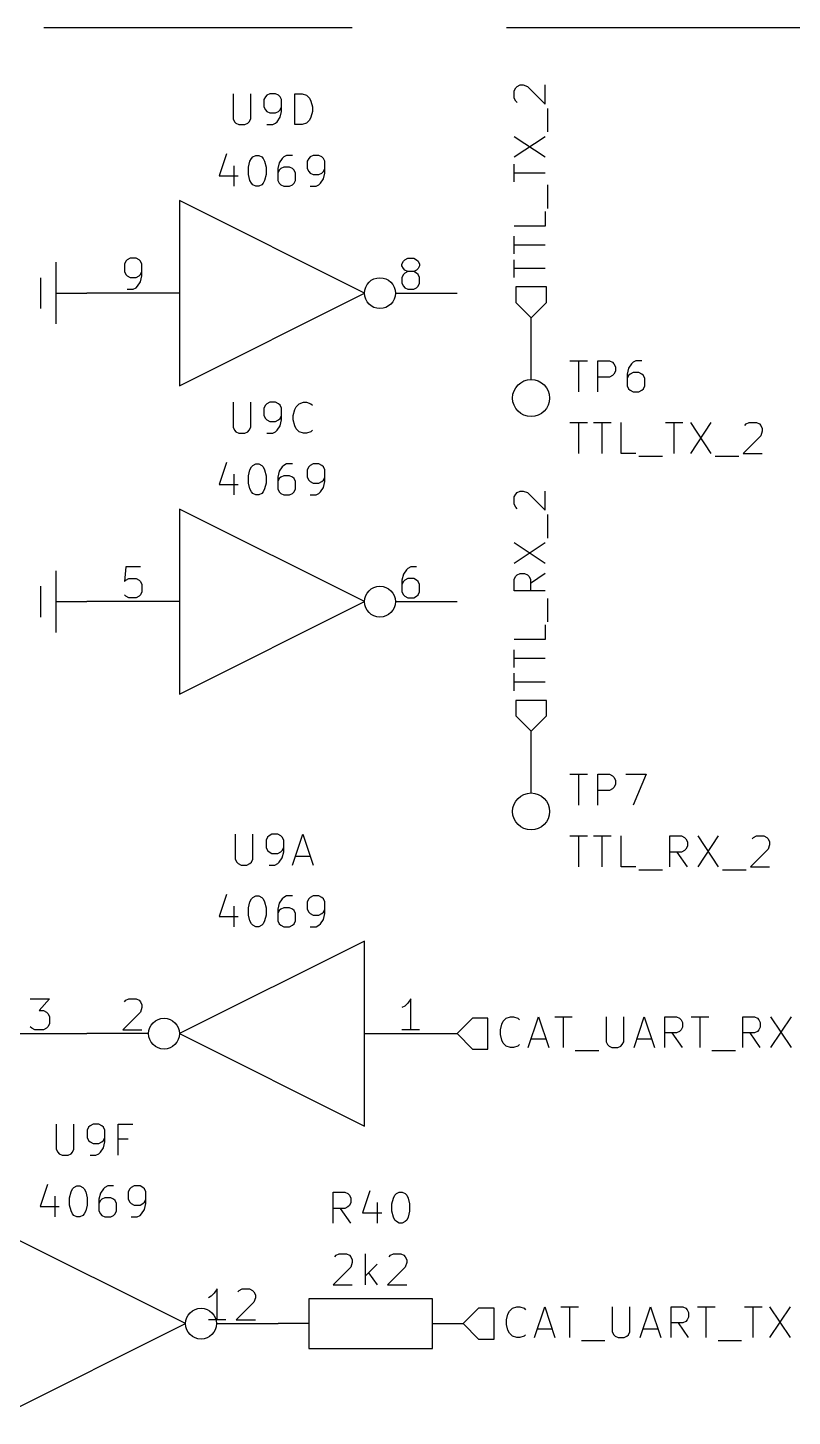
# Model space of a CAD drawing. Extents: x 0.4 to 16.1, y -11.3 to -0.4.
# Drawn here: x 7.094 to 8.333, y -8.16 to -5.91 of the extents above; entities that cross this region are included whole.
import ezdxf

# ---------------------------------------------------------------- set-up
doc = ezdxf.new("R2010")
doc.units = 0
doc.header["$MEASUREMENT"] = 0
doc.linetypes.add('DASHED', pattern=[0.75, 0.5, -0.25])
for name, color, linetype in [('BLUE3', 171, 'CONTINUOUS'), ('BROWN2', 54, 'CONTINUOUS'), ('CYAN2', 4, 'CONTINUOUS'), ('LYELLOW', 51, 'CONTINUOUS'), ('RED2', 1, 'CONTINUOUS')]:
    doc.layers.add(name, color=color, linetype=linetype)

msp = doc.modelspace()

# ---------------------------------------------------------------- linework, layer by layer
at = {"layer": 'BLUE3', "linetype": 'DASHED'}
msp.add_line((8.37, -5.91), (5.87, -5.91), dxfattribs=at)
at = {"layer": 'BROWN2', "linetype": 'CONTINUOUS'}
for p, q in [((7.88262, -6.01223), (7.885, -6.00747)), ((7.885, -6.00747), (7.88738, -6.00509)), ((7.88738, -6.00509), (7.89214, -6.0027)), ((7.89214, -6.0027), (7.8969, -6.0027)), ((7.8969, -6.0027), (7.90405, -6.00509)), ((7.90405, -6.00509), (7.93262, -6.03366)), ((7.93262, -6.03366), (7.93262, -6.0027)), ((7.88262, -6.02413), (7.88262, -6.01223)), ((7.885, -6.0289), (7.88262, -6.02413)), ((7.88738, -6.03128), (7.885, -6.0289)), ((7.93738, -6.0789), (7.93738, -6.0408)), ((7.88262, -6.11937), (7.93262, -6.08604)), ((7.88262, -6.08604), (7.93262, -6.11937)), ((7.88262, -6.15985), (7.88262, -6.13128)), ((7.93262, -6.14556), (7.88262, -6.14556)), ((7.93738, -6.2027), (7.93738, -6.16461)), ((7.93262, -6.20747), (7.93262, -6.23128)), ((7.93262, -6.23128), (7.88262, -6.23128)), ((7.88262, -6.27652), (7.88262, -6.24794)), ((7.93262, -6.26223), (7.88262, -6.26223)), ((7.88262, -6.31461), (7.88262, -6.28604)), ((7.93262, -6.30032), (7.88262, -6.30032)), ((7.935, -6.33), (7.885, -6.33)), ((7.885, -6.33), (7.885, -6.355)), ((7.935, -6.355), (7.935, -6.33)), ((7.885, -6.355), (7.91, -6.38)), ((7.91, -6.38), (7.935, -6.355)), ((7.88262, -6.67032), (7.885, -6.66556)), ((7.88262, -6.68223), (7.88262, -6.67032)), ((7.885, -6.68699), (7.88262, -6.68223)), ((7.885, -6.66556), (7.88738, -6.66318)), ((7.88738, -6.66318), (7.89214, -6.6608)), ((7.89214, -6.6608), (7.8969, -6.6608)), ((7.8969, -6.6608), (7.90405, -6.66318)), ((7.90405, -6.66318), (7.93262, -6.69175)), ((7.93262, -6.69175), (7.93262, -6.6608)), ((7.88738, -6.68937), (7.885, -6.68699)), ((7.93738, -6.73699), (7.93738, -6.6989)), ((7.88262, -6.77747), (7.93262, -6.74413)), ((7.88262, -6.74413), (7.93262, -6.77747)), ((7.88738, -6.79652), (7.89214, -6.79413)), ((7.89214, -6.79413), (7.89928, -6.79413)), ((7.89928, -6.79413), (7.90405, -6.79652)), ((7.93262, -6.79413), (7.90881, -6.8108)), ((7.88262, -6.80366), (7.885, -6.7989)), ((7.88262, -6.8227), (7.88262, -6.80366)), ((7.885, -6.7989), (7.88738, -6.79652)), ((7.90405, -6.79652), (7.90643, -6.7989)), ((7.90643, -6.7989), (7.90881, -6.80366)), ((7.90881, -6.80366), (7.90881, -6.8227)), ((7.93262, -6.8227), (7.88262, -6.8227)), ((7.93738, -6.8727), (7.93738, -6.83461)), ((7.93262, -6.87747), (7.93262, -6.90128)), ((7.93262, -6.90128), (7.88262, -6.90128)), ((7.88262, -6.94652), (7.88262, -6.91794)), ((7.93262, -6.93223), (7.88262, -6.93223)), ((7.88262, -6.98461), (7.88262, -6.95604)), ((7.93262, -6.97032), (7.88262, -6.97032)), ((7.935, -7), (7.885, -7)), ((7.885, -7), (7.885, -7.025)), ((7.935, -7.025), (7.935, -7)), ((7.885, -7.025), (7.91, -7.05)), ((7.91, -7.05), (7.935, -7.025)), ((7.815, -7.515), (7.79, -7.54)), ((7.84, -7.515), (7.815, -7.515)), ((7.84, -7.565), (7.84, -7.515)), ((7.86491, -7.51976), (7.86967, -7.515)), ((7.86967, -7.515), (7.87681, -7.51262)), ((7.87681, -7.51262), (7.88157, -7.51262)), ((7.88157, -7.51262), (7.88872, -7.515)), ((7.88872, -7.515), (7.8911, -7.51738)), ((7.90539, -7.56262), (7.92205, -7.51262)), ((7.92205, -7.51262), (7.93872, -7.56262)), ((7.94824, -7.51262), (7.97681, -7.51262)), ((7.96253, -7.56262), (7.96253, -7.51262)), ((8.03157, -7.51262), (8.03157, -7.55309)), ((8.06015, -7.55309), (8.06015, -7.51262)), ((8.07681, -7.56262), (8.09348, -7.51262)), ((8.09348, -7.51262), (8.11015, -7.56262)), ((8.12681, -7.56262), (8.12681, -7.51262)), ((8.12681, -7.51262), (8.14586, -7.51262)), ((8.14586, -7.51262), (8.15063, -7.515)), ((8.15063, -7.515), (8.153, -7.51738)), ((8.16967, -7.51262), (8.19824, -7.51262)), ((8.18396, -7.56262), (8.18396, -7.51262)), ((8.253, -7.56262), (8.253, -7.51262)), ((8.253, -7.51262), (8.27205, -7.51262)), ((8.27205, -7.51262), (8.27681, -7.515)), ((8.27681, -7.515), (8.2792, -7.51738)), ((8.29824, -7.51262), (8.33157, -7.56262)), ((8.33157, -7.51262), (8.29824, -7.56262)), ((7.86015, -7.53405), (7.86253, -7.52452)), ((7.86015, -7.54119), (7.86015, -7.53405)), ((7.86253, -7.52452), (7.86491, -7.51976)), ((8.15063, -7.53643), (8.14586, -7.53881)), ((8.153, -7.53405), (8.15063, -7.53643)), ((8.153, -7.51738), (8.15539, -7.52214)), ((8.15539, -7.52928), (8.153, -7.53405)), ((8.15539, -7.52214), (8.15539, -7.52928)), ((8.27681, -7.53643), (8.27205, -7.53881)), ((8.2792, -7.53405), (8.27681, -7.53643)), ((8.2792, -7.51738), (8.28157, -7.52214)), ((8.28157, -7.52928), (8.2792, -7.53405)), ((8.28157, -7.52214), (8.28157, -7.52928)), ((7.79, -7.54), (7.815, -7.565)), ((7.86253, -7.55071), (7.86015, -7.54119)), ((7.86491, -7.55547), (7.86253, -7.55071)), ((7.86967, -7.56024), (7.86491, -7.55547)), ((7.8911, -7.55785), (7.88872, -7.56024)), ((7.91015, -7.54833), (7.93396, -7.54833)), ((8.03157, -7.55309), (8.03396, -7.55785)), ((8.03396, -7.55785), (8.03634, -7.56024)), ((8.05539, -7.56024), (8.05777, -7.55785)), ((8.05777, -7.55785), (8.06015, -7.55309)), ((8.08157, -7.54833), (8.10539, -7.54833)), ((8.14586, -7.53881), (8.12681, -7.53881)), ((8.15539, -7.56262), (8.13872, -7.53881)), ((8.27205, -7.53881), (8.253, -7.53881)), ((8.28157, -7.56262), (8.26491, -7.53881)), ((7.815, -7.565), (7.84, -7.565)), ((7.87681, -7.56262), (7.86967, -7.56024)), ((7.88157, -7.56262), (7.87681, -7.56262)), ((7.88872, -7.56024), (7.88157, -7.56262)), ((7.98157, -7.56738), (8.01967, -7.56738)), ((8.03634, -7.56024), (8.0411, -7.56262)), ((8.0411, -7.56262), (8.05063, -7.56262)), ((8.05063, -7.56262), (8.05539, -7.56024)), ((8.203, -7.56738), (8.2411, -7.56738)), ((7.825, -7.985), (7.8, -8.01)), ((7.85, -7.985), (7.825, -7.985)), ((7.85, -8.035), (7.85, -7.985)), ((7.87491, -7.98976), (7.87967, -7.985)), ((7.87967, -7.985), (7.88681, -7.98262)), ((7.88681, -7.98262), (7.89157, -7.98262)), ((7.89157, -7.98262), (7.89872, -7.985)), ((7.89872, -7.985), (7.9011, -7.98738)), ((7.91539, -8.03262), (7.93205, -7.98262)), ((7.93205, -7.98262), (7.94872, -8.03262)), ((7.95824, -7.98262), (7.98681, -7.98262)), ((7.97253, -8.03262), (7.97253, -7.98262)), ((8.04157, -7.98262), (8.04157, -8.02309)), ((8.07015, -8.02309), (8.07015, -7.98262)), ((8.08681, -8.03262), (8.10348, -7.98262)), ((8.10348, -7.98262), (8.12015, -8.03262)), ((8.13681, -8.03262), (8.13681, -7.98262)), ((8.13681, -7.98262), (8.15586, -7.98262)), ((8.15586, -7.98262), (8.16063, -7.985)), ((8.16063, -7.985), (8.163, -7.98738)), ((8.163, -7.98738), (8.16539, -7.99214)), ((8.17967, -7.98262), (8.20824, -7.98262)), ((8.19396, -8.03262), (8.19396, -7.98262)), ((8.25586, -7.98262), (8.28443, -7.98262)), ((8.27015, -8.03262), (8.27015, -7.98262)), ((8.29634, -7.98262), (8.32967, -8.03262)), ((8.32967, -7.98262), (8.29634, -8.03262)), ((7.8, -8.01), (7.825, -8.035)), ((7.87015, -8.00405), (7.87253, -7.99452)), ((7.87015, -8.01119), (7.87015, -8.00405)), ((7.87253, -7.99452), (7.87491, -7.98976)), ((8.15586, -8.00881), (8.13681, -8.00881)), ((8.16539, -8.03262), (8.14872, -8.00881)), ((8.16063, -8.00643), (8.15586, -8.00881)), ((8.163, -8.00405), (8.16063, -8.00643)), ((8.16539, -7.99928), (8.163, -8.00405)), ((8.16539, -7.99214), (8.16539, -7.99928)), ((7.87253, -8.02071), (7.87015, -8.01119)), ((7.87491, -8.02547), (7.87253, -8.02071)), ((7.87967, -8.03024), (7.87491, -8.02547)), ((7.88681, -8.03262), (7.87967, -8.03024)), ((7.89872, -8.03024), (7.89157, -8.03262)), ((7.9011, -8.02785), (7.89872, -8.03024)), ((7.92015, -8.01833), (7.94396, -8.01833)), ((8.04157, -8.02309), (8.04396, -8.02785)), ((8.04396, -8.02785), (8.04634, -8.03024)), ((8.04634, -8.03024), (8.0511, -8.03262)), ((8.06063, -8.03262), (8.06539, -8.03024)), ((8.06539, -8.03024), (8.06777, -8.02785)), ((8.06777, -8.02785), (8.07015, -8.02309)), ((8.09157, -8.01833), (8.11539, -8.01833)), ((7.825, -8.035), (7.85, -8.035)), ((7.89157, -8.03262), (7.88681, -8.03262)), ((7.99157, -8.03738), (8.02967, -8.03738)), ((8.0511, -8.03262), (8.06063, -8.03262)), ((8.213, -8.03738), (8.2511, -8.03738))]:
    msp.add_line(p, q, dxfattribs=at)
at = {"layer": 'CYAN2', "linetype": 'CONTINUOUS'}
for p, q in [((7.4269, -6.01695), (7.4269, -6.05743)), ((7.45547, -6.05743), (7.45547, -6.01695)), ((7.47928, -6.02171), (7.4769, -6.02648)), ((7.4769, -6.02648), (7.4769, -6.03838)), ((7.48167, -6.01933), (7.47928, -6.02171)), ((7.48643, -6.01695), (7.48167, -6.01933)), ((7.49595, -6.01695), (7.48643, -6.01695)), ((7.50071, -6.01933), (7.49595, -6.01695)), ((7.50309, -6.02171), (7.50071, -6.01933)), ((7.50547, -6.02648), (7.50309, -6.02171)), ((7.50547, -6.04552), (7.50547, -6.02648)), ((7.5269, -6.06695), (7.5269, -6.01695)), ((7.5269, -6.01695), (7.53881, -6.01695)), ((7.53881, -6.01695), (7.54595, -6.01933)), ((7.54595, -6.01933), (7.55071, -6.02409)), ((7.55071, -6.02409), (7.55309, -6.02886)), ((7.55309, -6.02886), (7.55547, -6.03838)), ((7.4769, -6.03838), (7.47928, -6.04314)), ((7.47928, -6.04314), (7.48167, -6.04552)), ((7.48167, -6.04552), (7.48643, -6.04791)), ((7.48643, -6.04791), (7.49595, -6.04791)), ((7.49595, -6.04791), (7.50071, -6.04552)), ((7.50071, -6.04552), (7.50309, -6.04314)), ((7.50309, -6.04314), (7.50547, -6.03838)), ((7.50309, -6.05505), (7.50547, -6.04552)), ((7.55547, -6.04552), (7.55309, -6.05505)), ((7.55547, -6.03838), (7.55547, -6.04552)), ((7.4269, -6.05743), (7.42928, -6.06219)), ((7.42928, -6.06219), (7.43167, -6.06457)), ((7.43167, -6.06457), (7.43643, -6.06695)), ((7.43643, -6.06695), (7.44595, -6.06695)), ((7.44595, -6.06695), (7.45071, -6.06457)), ((7.45071, -6.06457), (7.45309, -6.06219)), ((7.45309, -6.06219), (7.45547, -6.05743)), ((7.48167, -6.06695), (7.49119, -6.06695)), ((7.49119, -6.06695), (7.49595, -6.06457)), ((7.49595, -6.06457), (7.49833, -6.06219)), ((7.49833, -6.06219), (7.50309, -6.05505)), ((7.53881, -6.06695), (7.5269, -6.06695)), ((7.54595, -6.06457), (7.53881, -6.06695)), ((7.55071, -6.05981), (7.54595, -6.06457)), ((7.55309, -6.05505), (7.55071, -6.05981)), ((7.41619, -6.11445), (7.40428, -6.15016)), ((7.45667, -6.12159), (7.45905, -6.11921)), ((7.45905, -6.11921), (7.46381, -6.11683)), ((7.46381, -6.11683), (7.46857, -6.11683)), ((7.46857, -6.11683), (7.47333, -6.11921)), ((7.47333, -6.11921), (7.47571, -6.12159)), ((7.50905, -6.11921), (7.50667, -6.12159)), ((7.51381, -6.11683), (7.50905, -6.11921)), ((7.52333, -6.11683), (7.51381, -6.11683)), ((7.5519, -6.11921), (7.54952, -6.12159)), ((7.55667, -6.11683), (7.5519, -6.11921)), ((7.56619, -6.11683), (7.55667, -6.11683)), ((7.57095, -6.11921), (7.56619, -6.11683)), ((7.57333, -6.12159), (7.57095, -6.11921)), ((7.42809, -6.1335), (7.42809, -6.16683)), ((7.4519, -6.13588), (7.45428, -6.12635)), ((7.4519, -6.14778), (7.4519, -6.13588)), ((7.45428, -6.12635), (7.45667, -6.12159)), ((7.47571, -6.12159), (7.47809, -6.12635)), ((7.47809, -6.12635), (7.48047, -6.13588)), ((7.48047, -6.13588), (7.48047, -6.14778)), ((7.5019, -6.12874), (7.49952, -6.13826)), ((7.49952, -6.13826), (7.49952, -6.15731)), ((7.5019, -6.14064), (7.49952, -6.1454)), ((7.50667, -6.12159), (7.5019, -6.12874)), ((7.50428, -6.13826), (7.5019, -6.14064)), ((7.50905, -6.13588), (7.50428, -6.13826)), ((7.51857, -6.13588), (7.50905, -6.13588)), ((7.52333, -6.13826), (7.51857, -6.13588)), ((7.52571, -6.14064), (7.52333, -6.13826)), ((7.52809, -6.1454), (7.52571, -6.14064)), ((7.54952, -6.12159), (7.54714, -6.12635)), ((7.54714, -6.12635), (7.54714, -6.13826)), ((7.54714, -6.13826), (7.54952, -6.14302)), ((7.57571, -6.12635), (7.57333, -6.12159)), ((7.57333, -6.14302), (7.57571, -6.13826)), ((7.57571, -6.1454), (7.57571, -6.12635)), ((7.40428, -6.15016), (7.43524, -6.15016)), ((7.45428, -6.15731), (7.4519, -6.14778)), ((7.45667, -6.16207), (7.45428, -6.15731)), ((7.45905, -6.16445), (7.45667, -6.16207)), ((7.46381, -6.16683), (7.45905, -6.16445)), ((7.47333, -6.16445), (7.46857, -6.16683)), ((7.47571, -6.16207), (7.47333, -6.16445)), ((7.47809, -6.15731), (7.47571, -6.16207)), ((7.48047, -6.14778), (7.47809, -6.15731)), ((7.49952, -6.15731), (7.5019, -6.16207)), ((7.5019, -6.16207), (7.50428, -6.16445)), ((7.50428, -6.16445), (7.50905, -6.16683)), ((7.51857, -6.16683), (7.52333, -6.16445)), ((7.52333, -6.16445), (7.52571, -6.16207)), ((7.52571, -6.16207), (7.52809, -6.15731)), ((7.52809, -6.15731), (7.52809, -6.1454)), ((7.54952, -6.14302), (7.5519, -6.1454)), ((7.5519, -6.1454), (7.55667, -6.14778)), ((7.55667, -6.14778), (7.56619, -6.14778)), ((7.56143, -6.16683), (7.56619, -6.16445)), ((7.56619, -6.14778), (7.57095, -6.1454)), ((7.56619, -6.16445), (7.56857, -6.16207)), ((7.56857, -6.16207), (7.57333, -6.15493)), ((7.57095, -6.1454), (7.57333, -6.14302)), ((7.57333, -6.15493), (7.57571, -6.1454)), ((7.46857, -6.16683), (7.46381, -6.16683)), ((7.50905, -6.16683), (7.51857, -6.16683)), ((7.5519, -6.16683), (7.56143, -6.16683)), ((7.97288, -6.44976), (8.00145, -6.44976)), ((7.98717, -6.49976), (7.98717, -6.44976)), ((8.01812, -6.49976), (8.01812, -6.44976)), ((8.01812, -6.44976), (8.03717, -6.44976)), ((8.03717, -6.44976), (8.04193, -6.45214)), ((8.04193, -6.45214), (8.04431, -6.45452)), ((8.04431, -6.45452), (8.04669, -6.45928)), ((8.07288, -6.45452), (8.06812, -6.46166)), ((8.07526, -6.45214), (8.07288, -6.45452)), ((8.08003, -6.44976), (8.07526, -6.45214)), ((8.08955, -6.44976), (8.08003, -6.44976)), ((8.03717, -6.47594), (8.01812, -6.47594)), ((8.04193, -6.47356), (8.03717, -6.47594)), ((8.04431, -6.47119), (8.04193, -6.47356)), ((8.04669, -6.46642), (8.04431, -6.47119)), ((8.04669, -6.45928), (8.04669, -6.46642)), ((8.06812, -6.46166), (8.06574, -6.47119)), ((8.06574, -6.47119), (8.06574, -6.49023)), ((8.06812, -6.47356), (8.06574, -6.47833)), ((8.0705, -6.47119), (8.06812, -6.47356)), ((8.07526, -6.4688), (8.0705, -6.47119)), ((8.08479, -6.4688), (8.07526, -6.4688)), ((8.08955, -6.47119), (8.08479, -6.4688)), ((8.09193, -6.47356), (8.08955, -6.47119)), ((8.09431, -6.47833), (8.09193, -6.47356)), ((8.09431, -6.49023), (8.09431, -6.47833)), ((8.06574, -6.49023), (8.06812, -6.49499)), ((8.06812, -6.49499), (8.0705, -6.49737)), ((8.0705, -6.49737), (8.07526, -6.49976)), ((8.07526, -6.49976), (8.08479, -6.49976)), ((8.08479, -6.49976), (8.08955, -6.49737)), ((8.08955, -6.49737), (8.09193, -6.49499)), ((8.09193, -6.49499), (8.09431, -6.49023)), ((7.4269, -6.51695), (7.4269, -6.55743)), ((7.45547, -6.55743), (7.45547, -6.51695)), ((7.47928, -6.52171), (7.4769, -6.52648)), ((7.48167, -6.51933), (7.47928, -6.52171)), ((7.48643, -6.51695), (7.48167, -6.51933)), ((7.49595, -6.51695), (7.48643, -6.51695)), ((7.50071, -6.51933), (7.49595, -6.51695)), ((7.50309, -6.52171), (7.50071, -6.51933)), ((7.50547, -6.52648), (7.50309, -6.52171)), ((7.5269, -6.52886), (7.52928, -6.52409)), ((7.52928, -6.52409), (7.53405, -6.51933)), ((7.53405, -6.51933), (7.54119, -6.51695)), ((7.54119, -6.51695), (7.54595, -6.51695)), ((7.54595, -6.51695), (7.55309, -6.51933)), ((7.55309, -6.51933), (7.55547, -6.52171)), ((7.4769, -6.52648), (7.4769, -6.53838)), ((7.4769, -6.53838), (7.47928, -6.54314)), ((7.47928, -6.54314), (7.48167, -6.54552)), ((7.48167, -6.54552), (7.48643, -6.54791)), ((7.49595, -6.54791), (7.50071, -6.54552)), ((7.50071, -6.54552), (7.50309, -6.54314)), ((7.50309, -6.54314), (7.50547, -6.53838)), ((7.50309, -6.55505), (7.50547, -6.54552)), ((7.50547, -6.54552), (7.50547, -6.52648)), ((7.52452, -6.53838), (7.5269, -6.52886)), ((7.52452, -6.54552), (7.52452, -6.53838)), ((7.5269, -6.55505), (7.52452, -6.54552)), ((7.4269, -6.55743), (7.42928, -6.56219)), ((7.42928, -6.56219), (7.43167, -6.56457)), ((7.43167, -6.56457), (7.43643, -6.56695)), ((7.43643, -6.56695), (7.44595, -6.56695)), ((7.44595, -6.56695), (7.45071, -6.56457)), ((7.45071, -6.56457), (7.45309, -6.56219)), ((7.45309, -6.56219), (7.45547, -6.55743)), ((7.48167, -6.56695), (7.49119, -6.56695)), ((7.48643, -6.54791), (7.49595, -6.54791)), ((7.49119, -6.56695), (7.49595, -6.56457)), ((7.49595, -6.56457), (7.49833, -6.56219)), ((7.49833, -6.56219), (7.50309, -6.55505)), ((7.52928, -6.55981), (7.5269, -6.55505)), ((7.53405, -6.56457), (7.52928, -6.55981)), ((7.54119, -6.56695), (7.53405, -6.56457)), ((7.54595, -6.56695), (7.54119, -6.56695)), ((7.55309, -6.56457), (7.54595, -6.56695)), ((7.55547, -6.56219), (7.55309, -6.56457)), ((7.97289, -6.54963), (8.00146, -6.54963)), ((7.98717, -6.59963), (7.98717, -6.54963)), ((8.01098, -6.54963), (8.03955, -6.54963)), ((8.02527, -6.59963), (8.02527, -6.54963)), ((8.05622, -6.59963), (8.05622, -6.54963)), ((8.12765, -6.54963), (8.15622, -6.54963)), ((8.14193, -6.59963), (8.14193, -6.54963)), ((8.16812, -6.54963), (8.20146, -6.59963)), ((8.20146, -6.54963), (8.16812, -6.59963)), ((8.25622, -6.55439), (8.2586, -6.55202)), ((8.2586, -6.55202), (8.26336, -6.54963)), ((8.26336, -6.54963), (8.27527, -6.54963)), ((8.27527, -6.54963), (8.28003, -6.55202)), ((8.28003, -6.55202), (8.28241, -6.55439)), ((8.28241, -6.55439), (8.28479, -6.55916)), ((8.28479, -6.56392), (8.28241, -6.57106)), ((8.28479, -6.55916), (8.28479, -6.56392)), ((8.28241, -6.57106), (8.25384, -6.59963)), ((7.41619, -6.61445), (7.40428, -6.65016)), ((8.08003, -6.59963), (8.05622, -6.59963)), ((8.08479, -6.60439), (8.12289, -6.60439)), ((8.2086, -6.60439), (8.24669, -6.60439)), ((8.25384, -6.59963), (8.28479, -6.59963)), ((7.42809, -6.6335), (7.42809, -6.66683)), ((7.4519, -6.63588), (7.45428, -6.62635)), ((7.4519, -6.64778), (7.4519, -6.63588)), ((7.45428, -6.62635), (7.45667, -6.62159)), ((7.45667, -6.62159), (7.45905, -6.61921)), ((7.45905, -6.61921), (7.46381, -6.61683)), ((7.46381, -6.61683), (7.46857, -6.61683)), ((7.46857, -6.61683), (7.47333, -6.61921)), ((7.47333, -6.61921), (7.47571, -6.62159)), ((7.47571, -6.62159), (7.47809, -6.62635)), ((7.47809, -6.62635), (7.48047, -6.63588)), ((7.48047, -6.63588), (7.48047, -6.64778)), ((7.5019, -6.62874), (7.49952, -6.63826)), ((7.50667, -6.62159), (7.5019, -6.62874)), ((7.50905, -6.63588), (7.50428, -6.63826)), ((7.50905, -6.61921), (7.50667, -6.62159)), ((7.51381, -6.61683), (7.50905, -6.61921)), ((7.51857, -6.63588), (7.50905, -6.63588)), ((7.52333, -6.61683), (7.51381, -6.61683)), ((7.52333, -6.63826), (7.51857, -6.63588)), ((7.54952, -6.62159), (7.54714, -6.62635)), ((7.54714, -6.62635), (7.54714, -6.63826)), ((7.5519, -6.61921), (7.54952, -6.62159)), ((7.55667, -6.61683), (7.5519, -6.61921)), ((7.56619, -6.61683), (7.55667, -6.61683)), ((7.57095, -6.61921), (7.56619, -6.61683)), ((7.57333, -6.62159), (7.57095, -6.61921)), ((7.57571, -6.62635), (7.57333, -6.62159)), ((7.57571, -6.6454), (7.57571, -6.62635)), ((7.40428, -6.65016), (7.43524, -6.65016)), ((7.45428, -6.65731), (7.4519, -6.64778)), ((7.45667, -6.66207), (7.45428, -6.65731)), ((7.47809, -6.65731), (7.47571, -6.66207)), ((7.48047, -6.64778), (7.47809, -6.65731)), ((7.49952, -6.63826), (7.49952, -6.65731)), ((7.5019, -6.64064), (7.49952, -6.6454)), ((7.49952, -6.65731), (7.5019, -6.66207)), ((7.50428, -6.63826), (7.5019, -6.64064)), ((7.52571, -6.64064), (7.52333, -6.63826)), ((7.52809, -6.6454), (7.52571, -6.64064)), ((7.52571, -6.66207), (7.52809, -6.65731)), ((7.52809, -6.65731), (7.52809, -6.6454)), ((7.54714, -6.63826), (7.54952, -6.64302)), ((7.54952, -6.64302), (7.5519, -6.6454)), ((7.5519, -6.6454), (7.55667, -6.64778)), ((7.55667, -6.64778), (7.56619, -6.64778)), ((7.56619, -6.64778), (7.57095, -6.6454)), ((7.56857, -6.66207), (7.57333, -6.65493)), ((7.57095, -6.6454), (7.57333, -6.64302)), ((7.57333, -6.64302), (7.57571, -6.63826)), ((7.57333, -6.65493), (7.57571, -6.6454)), ((7.45905, -6.66445), (7.45667, -6.66207)), ((7.46381, -6.66683), (7.45905, -6.66445)), ((7.46857, -6.66683), (7.46381, -6.66683)), ((7.47333, -6.66445), (7.46857, -6.66683)), ((7.47571, -6.66207), (7.47333, -6.66445)), ((7.5019, -6.66207), (7.50428, -6.66445)), ((7.50428, -6.66445), (7.50905, -6.66683)), ((7.50905, -6.66683), (7.51857, -6.66683)), ((7.51857, -6.66683), (7.52333, -6.66445)), ((7.52333, -6.66445), (7.52571, -6.66207)), ((7.5519, -6.66683), (7.56143, -6.66683)), ((7.56143, -6.66683), (7.56619, -6.66445)), ((7.56619, -6.66445), (7.56857, -6.66207)), ((7.97288, -7.11976), (8.00145, -7.11976)), ((7.98717, -7.16976), (7.98717, -7.11976)), ((8.01812, -7.16976), (8.01812, -7.11976)), ((8.01812, -7.11976), (8.03717, -7.11976)), ((8.03717, -7.11976), (8.04193, -7.12214)), ((8.04193, -7.12214), (8.04431, -7.12452)), ((8.04431, -7.12452), (8.04669, -7.12928)), ((8.04669, -7.12928), (8.04669, -7.13642)), ((8.06336, -7.11976), (8.09669, -7.11976)), ((8.09669, -7.11976), (8.07526, -7.16976)), ((8.03717, -7.14594), (8.01812, -7.14594)), ((8.04193, -7.14356), (8.03717, -7.14594)), ((8.04431, -7.14119), (8.04193, -7.14356)), ((8.04669, -7.13642), (8.04431, -7.14119)), ((7.43047, -7.21696), (7.43047, -7.25743)), ((7.45905, -7.25743), (7.45905, -7.21696)), ((7.48285, -7.22172), (7.48047, -7.22648)), ((7.48524, -7.21934), (7.48285, -7.22172)), ((7.49, -7.21696), (7.48524, -7.21934)), ((7.49952, -7.21696), (7.49, -7.21696)), ((7.50428, -7.21934), (7.49952, -7.21696)), ((7.50667, -7.22172), (7.50428, -7.21934)), ((7.50905, -7.22648), (7.50667, -7.22172)), ((7.52333, -7.26696), (7.54, -7.21696)), ((7.54, -7.21696), (7.55667, -7.26696)), ((7.97289, -7.21963), (8.00146, -7.21963)), ((7.98717, -7.26963), (7.98717, -7.21963)), ((8.01098, -7.21963), (8.03955, -7.21963)), ((8.02527, -7.26963), (8.02527, -7.21963)), ((8.05622, -7.26963), (8.05622, -7.21963)), ((8.13479, -7.26963), (8.13479, -7.21963)), ((8.13479, -7.21963), (8.15384, -7.21963)), ((8.15384, -7.21963), (8.1586, -7.22202)), ((8.1586, -7.22202), (8.16098, -7.22439)), ((8.18003, -7.21963), (8.21336, -7.26963)), ((8.21336, -7.21963), (8.18003, -7.26963)), ((8.26812, -7.22439), (8.2705, -7.22202)), ((8.2705, -7.22202), (8.27527, -7.21963)), ((8.27527, -7.21963), (8.28717, -7.21963)), ((8.28717, -7.21963), (8.29193, -7.22202)), ((8.29193, -7.22202), (8.29431, -7.22439)), ((7.48047, -7.22648), (7.48047, -7.23839)), ((7.48047, -7.23839), (7.48285, -7.24315)), ((7.48285, -7.24315), (7.48524, -7.24553)), ((7.50428, -7.24553), (7.50667, -7.24315)), ((7.50667, -7.24315), (7.50905, -7.23839)), ((7.50905, -7.24553), (7.50905, -7.22648)), ((8.1586, -7.24344), (8.15384, -7.24582)), ((8.16098, -7.24106), (8.1586, -7.24344)), ((8.16098, -7.22439), (8.16336, -7.22916)), ((8.16336, -7.2363), (8.16098, -7.24106)), ((8.16336, -7.22916), (8.16336, -7.2363)), ((8.29431, -7.24106), (8.26574, -7.26963)), ((8.29431, -7.22439), (8.2967, -7.22916)), ((8.2967, -7.23392), (8.29431, -7.24106)), ((8.2967, -7.22916), (8.2967, -7.23392)), ((7.43047, -7.25743), (7.43285, -7.26219)), ((7.43285, -7.26219), (7.43524, -7.26457)), ((7.43524, -7.26457), (7.44, -7.26696)), ((7.44, -7.26696), (7.44952, -7.26696)), ((7.44952, -7.26696), (7.45428, -7.26457)), ((7.45428, -7.26457), (7.45667, -7.26219)), ((7.45667, -7.26219), (7.45905, -7.25743)), ((7.48524, -7.24553), (7.49, -7.24791)), ((7.48524, -7.26696), (7.49476, -7.26696)), ((7.49, -7.24791), (7.49952, -7.24791)), ((7.49476, -7.26696), (7.49952, -7.26457)), ((7.49952, -7.24791), (7.50428, -7.24553)), ((7.49952, -7.26457), (7.5019, -7.26219)), ((7.5019, -7.26219), (7.50667, -7.25505)), ((7.50667, -7.25505), (7.50905, -7.24553)), ((7.52809, -7.25267), (7.5519, -7.25267)), ((8.15384, -7.24582), (8.13479, -7.24582)), ((8.16336, -7.26963), (8.1467, -7.24582)), ((8.08003, -7.26963), (8.05622, -7.26963)), ((8.08479, -7.27439), (8.12289, -7.27439)), ((8.2205, -7.27439), (8.2586, -7.27439)), ((8.26574, -7.26963), (8.2967, -7.26963)), ((7.41619, -7.31445), (7.40428, -7.35017)), ((7.42809, -7.3335), (7.42809, -7.36683)), ((7.4519, -7.33588), (7.45428, -7.32636)), ((7.45428, -7.32636), (7.45666, -7.32159)), ((7.45666, -7.32159), (7.45904, -7.31922)), ((7.45904, -7.31922), (7.4638, -7.31683)), ((7.4638, -7.31683), (7.46857, -7.31683)), ((7.46857, -7.31683), (7.47333, -7.31922)), ((7.47333, -7.31922), (7.47571, -7.32159)), ((7.47571, -7.32159), (7.47809, -7.32636)), ((7.47809, -7.32636), (7.48047, -7.33588)), ((7.5019, -7.32874), (7.49952, -7.33826)), ((7.50666, -7.32159), (7.5019, -7.32874)), ((7.50904, -7.31922), (7.50666, -7.32159)), ((7.5138, -7.31683), (7.50904, -7.31922)), ((7.52333, -7.31683), (7.5138, -7.31683)), ((7.54952, -7.32159), (7.54714, -7.32636)), ((7.54714, -7.32636), (7.54714, -7.33826)), ((7.5519, -7.31922), (7.54952, -7.32159)), ((7.55666, -7.31683), (7.5519, -7.31922)), ((7.56619, -7.31683), (7.55666, -7.31683)), ((7.57094, -7.31922), (7.56619, -7.31683)), ((7.57333, -7.32159), (7.57094, -7.31922)), ((7.57571, -7.32636), (7.57333, -7.32159)), ((7.57571, -7.34541), (7.57571, -7.32636)), ((7.40428, -7.35017), (7.43523, -7.35017)), ((7.4519, -7.34779), (7.4519, -7.33588)), ((7.45428, -7.35731), (7.4519, -7.34779)), ((7.45666, -7.36207), (7.45428, -7.35731)), ((7.47809, -7.35731), (7.47571, -7.36207)), ((7.48047, -7.34779), (7.47809, -7.35731)), ((7.48047, -7.33588), (7.48047, -7.34779)), ((7.49952, -7.33826), (7.49952, -7.35731)), ((7.5019, -7.34064), (7.49952, -7.34541)), ((7.49952, -7.35731), (7.5019, -7.36207)), ((7.50428, -7.33826), (7.5019, -7.34064)), ((7.50904, -7.33588), (7.50428, -7.33826)), ((7.51857, -7.33588), (7.50904, -7.33588)), ((7.52333, -7.33826), (7.51857, -7.33588)), ((7.52571, -7.34064), (7.52333, -7.33826)), ((7.52809, -7.34541), (7.52571, -7.34064)), ((7.52571, -7.36207), (7.52809, -7.35731)), ((7.52809, -7.35731), (7.52809, -7.34541)), ((7.54714, -7.33826), (7.54952, -7.34302)), ((7.54952, -7.34302), (7.5519, -7.34541)), ((7.5519, -7.34541), (7.55666, -7.34779)), ((7.55666, -7.34779), (7.56619, -7.34779)), ((7.56619, -7.34779), (7.57094, -7.34541)), ((7.56857, -7.36207), (7.57333, -7.35493)), ((7.57094, -7.34541), (7.57333, -7.34302)), ((7.57333, -7.34302), (7.57571, -7.33826)), ((7.57333, -7.35493), (7.57571, -7.34541)), ((7.45904, -7.36445), (7.45666, -7.36207)), ((7.4638, -7.36683), (7.45904, -7.36445)), ((7.46857, -7.36683), (7.4638, -7.36683)), ((7.47333, -7.36445), (7.46857, -7.36683)), ((7.47571, -7.36207), (7.47333, -7.36445)), ((7.5019, -7.36207), (7.50428, -7.36445)), ((7.50428, -7.36445), (7.50904, -7.36683)), ((7.50904, -7.36683), (7.51857, -7.36683)), ((7.51857, -7.36683), (7.52333, -7.36445)), ((7.52333, -7.36445), (7.52571, -7.36207)), ((7.5519, -7.36683), (7.56142, -7.36683)), ((7.56142, -7.36683), (7.56619, -7.36445)), ((7.56619, -7.36445), (7.56857, -7.36207)), ((7.14047, -7.68695), (7.14047, -7.72743)), ((7.16905, -7.72743), (7.16905, -7.68695)), ((7.19285, -7.69171), (7.19047, -7.69648)), ((7.19524, -7.68933), (7.19285, -7.69171)), ((7.2, -7.68695), (7.19524, -7.68933)), ((7.20952, -7.68695), (7.2, -7.68695)), ((7.21428, -7.68933), (7.20952, -7.68695)), ((7.21667, -7.69171), (7.21428, -7.68933)), ((7.21905, -7.69648), (7.21667, -7.69171)), ((7.24047, -7.73695), (7.24047, -7.68695)), ((7.24047, -7.68695), (7.26428, -7.68695)), ((7.19047, -7.69648), (7.19047, -7.70838)), ((7.19047, -7.70838), (7.19285, -7.71314)), ((7.19285, -7.71314), (7.19524, -7.71552)), ((7.19524, -7.71552), (7.2, -7.71791)), ((7.20952, -7.71791), (7.21428, -7.71552)), ((7.21428, -7.71552), (7.21667, -7.71314)), ((7.21667, -7.71314), (7.21905, -7.70838)), ((7.21667, -7.72505), (7.21905, -7.71552)), ((7.21905, -7.71552), (7.21905, -7.69648)), ((7.25714, -7.71076), (7.24047, -7.71076)), ((7.14047, -7.72743), (7.14285, -7.73219)), ((7.14285, -7.73219), (7.14524, -7.73457)), ((7.14524, -7.73457), (7.15, -7.73695)), ((7.15, -7.73695), (7.15952, -7.73695)), ((7.15952, -7.73695), (7.16428, -7.73457)), ((7.16428, -7.73457), (7.16667, -7.73219)), ((7.16667, -7.73219), (7.16905, -7.72743)), ((7.19524, -7.73695), (7.20476, -7.73695)), ((7.2, -7.71791), (7.20952, -7.71791)), ((7.20476, -7.73695), (7.20952, -7.73457)), ((7.20952, -7.73457), (7.2119, -7.73219)), ((7.2119, -7.73219), (7.21667, -7.72505)), ((7.12619, -7.78445), (7.11428, -7.82016)), ((7.13809, -7.8035), (7.13809, -7.83683)), ((7.1619, -7.80588), (7.16428, -7.79635)), ((7.1619, -7.81778), (7.1619, -7.80588)), ((7.16428, -7.79635), (7.16667, -7.79159)), ((7.16667, -7.79159), (7.16905, -7.78921)), ((7.16905, -7.78921), (7.17381, -7.78683)), ((7.17381, -7.78683), (7.17857, -7.78683)), ((7.17857, -7.78683), (7.18333, -7.78921)), ((7.18333, -7.78921), (7.18571, -7.79159)), ((7.18571, -7.79159), (7.18809, -7.79635)), ((7.18809, -7.79635), (7.19047, -7.80588)), ((7.19047, -7.80588), (7.19047, -7.81778)), ((7.2119, -7.79874), (7.20952, -7.80826)), ((7.21667, -7.79159), (7.2119, -7.79874)), ((7.21905, -7.80588), (7.21428, -7.80826)), ((7.21905, -7.78921), (7.21667, -7.79159)), ((7.22381, -7.78683), (7.21905, -7.78921)), ((7.22857, -7.80588), (7.21905, -7.80588)), ((7.23333, -7.78683), (7.22381, -7.78683)), ((7.23333, -7.80826), (7.22857, -7.80588)), ((7.25952, -7.79159), (7.25714, -7.79635)), ((7.25714, -7.79635), (7.25714, -7.80826)), ((7.2619, -7.78921), (7.25952, -7.79159)), ((7.26667, -7.78683), (7.2619, -7.78921)), ((7.27619, -7.78683), (7.26667, -7.78683)), ((7.28095, -7.78921), (7.27619, -7.78683)), ((7.28333, -7.79159), (7.28095, -7.78921)), ((7.28571, -7.79635), (7.28333, -7.79159)), ((7.28571, -7.8154), (7.28571, -7.79635)), ((7.58928, -7.84695), (7.58928, -7.79695)), ((7.58928, -7.79695), (7.60833, -7.79695)), ((7.60833, -7.79695), (7.61309, -7.79933)), ((7.61309, -7.79933), (7.61547, -7.80171)), ((7.61547, -7.80171), (7.61785, -7.80648)), ((7.61785, -7.80648), (7.61785, -7.81362)), ((7.64881, -7.79457), (7.6369, -7.83028)), ((7.68452, -7.816), (7.6869, -7.80648)), ((7.6869, -7.80648), (7.68928, -7.80171)), ((7.68928, -7.80171), (7.69167, -7.79933)), ((7.69167, -7.79933), (7.69643, -7.79695)), ((7.69643, -7.79695), (7.70119, -7.79695)), ((7.70119, -7.79695), (7.70595, -7.79933)), ((7.70595, -7.79933), (7.70833, -7.80171)), ((7.70833, -7.80171), (7.71071, -7.80648)), ((7.71071, -7.80648), (7.71309, -7.816)), ((7.11428, -7.82016), (7.14524, -7.82016)), ((7.16428, -7.82731), (7.1619, -7.81778)), ((7.16667, -7.83207), (7.16428, -7.82731)), ((7.18809, -7.82731), (7.18571, -7.83207)), ((7.19047, -7.81778), (7.18809, -7.82731)), ((7.20952, -7.80826), (7.20952, -7.82731)), ((7.2119, -7.81064), (7.20952, -7.8154)), ((7.20952, -7.82731), (7.2119, -7.83207)), ((7.21428, -7.80826), (7.2119, -7.81064)), ((7.23571, -7.81064), (7.23333, -7.80826)), ((7.23809, -7.8154), (7.23571, -7.81064)), ((7.23571, -7.83207), (7.23809, -7.82731)), ((7.23809, -7.82731), (7.23809, -7.8154)), ((7.25714, -7.80826), (7.25952, -7.81302)), ((7.25952, -7.81302), (7.2619, -7.8154)), ((7.2619, -7.8154), (7.26667, -7.81778)), ((7.26667, -7.81778), (7.27619, -7.81778)), ((7.27619, -7.81778), (7.28095, -7.8154)), ((7.27857, -7.83207), (7.28333, -7.82493)), ((7.28095, -7.8154), (7.28333, -7.81302)), ((7.28333, -7.81302), (7.28571, -7.80826)), ((7.28333, -7.82493), (7.28571, -7.8154)), ((7.60833, -7.82314), (7.58928, -7.82314)), ((7.61785, -7.84695), (7.60119, -7.82314)), ((7.61309, -7.82076), (7.60833, -7.82314)), ((7.61547, -7.81838), (7.61309, -7.82076)), ((7.61785, -7.81362), (7.61547, -7.81838)), ((7.66071, -7.81362), (7.66071, -7.84695)), ((7.68452, -7.82791), (7.68452, -7.816)), ((7.6869, -7.83743), (7.68452, -7.82791)), ((7.71309, -7.82791), (7.71071, -7.83743)), ((7.71309, -7.816), (7.71309, -7.82791)), ((7.16905, -7.83445), (7.16667, -7.83207)), ((7.17381, -7.83683), (7.16905, -7.83445)), ((7.17857, -7.83683), (7.17381, -7.83683)), ((7.18333, -7.83445), (7.17857, -7.83683)), ((7.18571, -7.83207), (7.18333, -7.83445)), ((7.2119, -7.83207), (7.21428, -7.83445)), ((7.21428, -7.83445), (7.21905, -7.83683)), ((7.21905, -7.83683), (7.22857, -7.83683)), ((7.22857, -7.83683), (7.23333, -7.83445)), ((7.23333, -7.83445), (7.23571, -7.83207)), ((7.2619, -7.83683), (7.27143, -7.83683)), ((7.27143, -7.83683), (7.27619, -7.83445)), ((7.27619, -7.83445), (7.27857, -7.83207)), ((7.6369, -7.83028), (7.66785, -7.83028)), ((7.68928, -7.84219), (7.6869, -7.83743)), ((7.69167, -7.84457), (7.68928, -7.84219)), ((7.69643, -7.84695), (7.69167, -7.84457)), ((7.70119, -7.84695), (7.69643, -7.84695)), ((7.70595, -7.84457), (7.70119, -7.84695)), ((7.70833, -7.84219), (7.70595, -7.84457)), ((7.71071, -7.83743), (7.70833, -7.84219)), ((7.59405, -7.89921), (7.59881, -7.89683)), ((7.59881, -7.89683), (7.61071, -7.89683)), ((7.61071, -7.89683), (7.61547, -7.89921)), ((7.64167, -7.94683), (7.64167, -7.89683)), ((7.68214, -7.89921), (7.6869, -7.89683)), ((7.6869, -7.89683), (7.69881, -7.89683)), ((7.69881, -7.89683), (7.70357, -7.89921)), ((7.61785, -7.91826), (7.58928, -7.94683)), ((7.59167, -7.90159), (7.59405, -7.89921)), ((7.61547, -7.89921), (7.61785, -7.90159)), ((7.61785, -7.90159), (7.62024, -7.90635)), ((7.62024, -7.91111), (7.61785, -7.91826)), ((7.62024, -7.90635), (7.62024, -7.91111)), ((7.66071, -7.9135), (7.64167, -7.93254)), ((7.70595, -7.91826), (7.67738, -7.94683)), ((7.67976, -7.90159), (7.68214, -7.89921)), ((7.70357, -7.89921), (7.70595, -7.90159)), ((7.70595, -7.90159), (7.70833, -7.90635)), ((7.70833, -7.91111), (7.70595, -7.91826)), ((7.70833, -7.90635), (7.70833, -7.91111)), ((7.64643, -7.92778), (7.66071, -7.94683)), ((7.58928, -7.94683), (7.62024, -7.94683)), ((7.67738, -7.94683), (7.70833, -7.94683))]:
    msp.add_line(p, q, dxfattribs=at)
at = {"layer": 'LYELLOW', "linetype": 'CONTINUOUS'}
for p, q in [((7.34, -6.19), (7.34, -6.49)), ((7.64, -6.34), (7.34, -6.19)), ((7.34, -6.49), (7.64, -6.34)), ((7.34, -6.69), (7.34, -6.99)), ((7.64, -6.84), (7.34, -6.69)), ((7.34, -6.99), (7.64, -6.84)), ((7.64, -7.39), (7.34, -7.54)), ((7.64, -7.69), (7.64, -7.39)), ((7.34, -7.54), (7.64, -7.69)), ((7.35, -8.01), (7.05, -7.86)), ((7.05, -8.16), (7.35, -8.01))]:
    msp.add_line(p, q, dxfattribs=at)
at = {"layer": 'RED2', "linetype": 'CONTINUOUS'}
for p, q in [((7.34, -6.19), (7.34, -6.49)), ((7.64, -6.34), (7.34, -6.19)), ((7.34, -6.19), (7.34, -6.49)), ((7.64, -6.34), (7.34, -6.19)), ((7.14, -6.39), (7.14, -6.29)), ((7.25309, -6.28838), (7.25071, -6.29314)), ((7.25071, -6.29314), (7.25071, -6.30505)), ((7.25547, -6.286), (7.25309, -6.28838)), ((7.26024, -6.28362), (7.25547, -6.286)), ((7.26976, -6.28362), (7.26024, -6.28362)), ((7.27452, -6.286), (7.26976, -6.28362)), ((7.2769, -6.28838), (7.27452, -6.286)), ((7.27928, -6.29314), (7.2769, -6.28838)), ((7.27928, -6.31219), (7.27928, -6.29314)), ((7.70071, -6.29314), (7.70309, -6.28838)), ((7.70071, -6.29552), (7.70071, -6.29314)), ((7.70309, -6.30028), (7.70071, -6.29552)), ((7.70309, -6.28838), (7.70547, -6.286)), ((7.70547, -6.286), (7.71024, -6.28362)), ((7.71024, -6.28362), (7.71976, -6.28362)), ((7.71976, -6.28362), (7.72452, -6.286)), ((7.72452, -6.286), (7.7269, -6.28838)), ((7.7269, -6.28838), (7.72928, -6.29314)), ((7.72928, -6.29552), (7.7269, -6.30028)), ((7.72928, -6.29314), (7.72928, -6.29552)), ((7.115, -6.315), (7.115, -6.365)), ((7.25071, -6.30505), (7.25309, -6.30981)), ((7.25309, -6.30981), (7.25547, -6.31219)), ((7.25547, -6.31219), (7.26024, -6.31457)), ((7.26024, -6.31457), (7.26976, -6.31457)), ((7.26976, -6.31457), (7.27452, -6.31219)), ((7.27214, -6.32885), (7.2769, -6.32171)), ((7.27452, -6.31219), (7.2769, -6.30981)), ((7.2769, -6.30981), (7.27928, -6.30505)), ((7.2769, -6.32171), (7.27928, -6.31219)), ((7.70309, -6.30981), (7.70071, -6.31457)), ((7.70071, -6.31457), (7.70071, -6.32409)), ((7.70547, -6.30267), (7.70309, -6.30028)), ((7.70547, -6.30743), (7.70309, -6.30981)), ((7.71024, -6.30505), (7.70547, -6.30267)), ((7.71024, -6.30505), (7.70547, -6.30743)), ((7.71976, -6.30505), (7.71024, -6.30505)), ((7.72452, -6.30267), (7.71976, -6.30505)), ((7.72452, -6.30743), (7.71976, -6.30505)), ((7.7269, -6.30028), (7.72452, -6.30267)), ((7.7269, -6.30981), (7.72452, -6.30743)), ((7.72928, -6.31457), (7.7269, -6.30981)), ((7.72928, -6.32409), (7.72928, -6.31457)), ((7.14, -6.34), (7.19, -6.34)), ((7.34, -6.34), (7.19, -6.34)), ((7.25547, -6.33362), (7.265, -6.33362)), ((7.265, -6.33362), (7.26976, -6.33124)), ((7.26976, -6.33124), (7.27214, -6.32885)), ((7.34, -6.49), (7.64, -6.34)), ((7.34, -6.49), (7.64, -6.34)), ((7.69, -6.34), (7.79, -6.34)), ((7.70071, -6.32409), (7.70309, -6.32885)), ((7.70309, -6.32885), (7.70547, -6.33124)), ((7.70547, -6.33124), (7.71024, -6.33362)), ((7.71024, -6.33362), (7.71976, -6.33362)), ((7.71976, -6.33362), (7.72452, -6.33124)), ((7.72452, -6.33124), (7.7269, -6.32885)), ((7.7269, -6.32885), (7.72928, -6.32409)), ((7.91, -6.48), (7.91, -6.38)), ((7.34, -6.69), (7.34, -6.99)), ((7.64, -6.84), (7.34, -6.69)), ((7.34, -6.69), (7.34, -6.99)), ((7.64, -6.84), (7.34, -6.69)), ((7.14, -6.89), (7.14, -6.79)), ((7.25309, -6.78362), (7.25071, -6.80743)), ((7.2769, -6.78362), (7.25309, -6.78362)), ((7.70785, -6.78838), (7.70309, -6.79552)), ((7.71024, -6.786), (7.70785, -6.78838)), ((7.715, -6.78362), (7.71024, -6.786)), ((7.72452, -6.78362), (7.715, -6.78362)), ((7.115, -6.815), (7.115, -6.865)), ((7.25071, -6.80743), (7.25309, -6.80505)), ((7.25309, -6.80505), (7.25785, -6.80267)), ((7.25785, -6.80267), (7.26976, -6.80267)), ((7.26976, -6.80267), (7.27452, -6.80505)), ((7.27452, -6.80505), (7.2769, -6.80743)), ((7.2769, -6.80743), (7.27928, -6.81219)), ((7.27928, -6.81219), (7.27928, -6.82409)), ((7.70309, -6.79552), (7.70071, -6.80505)), ((7.70071, -6.80505), (7.70071, -6.82409)), ((7.70309, -6.80743), (7.70071, -6.81219)), ((7.70547, -6.80505), (7.70309, -6.80743)), ((7.71024, -6.80267), (7.70547, -6.80505)), ((7.71976, -6.80267), (7.71024, -6.80267)), ((7.72452, -6.80505), (7.71976, -6.80267)), ((7.7269, -6.80743), (7.72452, -6.80505)), ((7.72928, -6.81219), (7.7269, -6.80743)), ((7.72928, -6.82409), (7.72928, -6.81219)), ((7.14, -6.84), (7.19, -6.84)), ((7.34, -6.84), (7.19, -6.84)), ((7.25309, -6.83124), (7.25071, -6.82885)), ((7.25785, -6.83362), (7.25309, -6.83124)), ((7.26976, -6.83362), (7.25785, -6.83362)), ((7.27452, -6.83124), (7.26976, -6.83362)), ((7.2769, -6.82885), (7.27452, -6.83124)), ((7.27928, -6.82409), (7.2769, -6.82885)), ((7.34, -6.99), (7.64, -6.84)), ((7.34, -6.99), (7.64, -6.84)), ((7.69, -6.84), (7.79, -6.84)), ((7.70071, -6.82409), (7.70309, -6.82885)), ((7.70309, -6.82885), (7.70547, -6.83124)), ((7.70547, -6.83124), (7.71024, -6.83362)), ((7.71024, -6.83362), (7.71976, -6.83362)), ((7.71976, -6.83362), (7.72452, -6.83124)), ((7.72452, -6.83124), (7.7269, -6.82885)), ((7.7269, -6.82885), (7.72928, -6.82409)), ((7.91, -7.15), (7.91, -7.05)), ((7.64, -7.39), (7.34, -7.54)), ((7.64, -7.39), (7.34, -7.54)), ((7.64, -7.69), (7.64, -7.39)), ((7.64, -7.69), (7.64, -7.39)), ((7.09833, -7.48362), (7.12928, -7.48362)), ((7.12928, -7.48362), (7.11262, -7.50267)), ((7.25071, -7.48838), (7.25309, -7.486)), ((7.25309, -7.486), (7.25785, -7.48362)), ((7.25785, -7.48362), (7.26976, -7.48362)), ((7.26976, -7.48362), (7.27452, -7.486)), ((7.27452, -7.486), (7.2769, -7.48838)), ((7.2769, -7.48838), (7.27928, -7.49314)), ((7.71024, -7.49076), (7.70547, -7.49552)), ((7.715, -7.48362), (7.71024, -7.49076)), ((7.715, -7.53362), (7.715, -7.48362)), ((7.11262, -7.50267), (7.11976, -7.50267)), ((7.11976, -7.50267), (7.12452, -7.50505)), ((7.12452, -7.50505), (7.1269, -7.50743)), ((7.1269, -7.50743), (7.12928, -7.51219)), ((7.12928, -7.51219), (7.12928, -7.52409)), ((7.2769, -7.50505), (7.24833, -7.53362)), ((7.27928, -7.4979), (7.2769, -7.50505)), ((7.27928, -7.49314), (7.27928, -7.4979)), ((7.70547, -7.49552), (7.70071, -7.4979)), ((7.10071, -7.53124), (7.09833, -7.52885)), ((7.10547, -7.53362), (7.10071, -7.53124)), ((7.11976, -7.53362), (7.10547, -7.53362)), ((7.12452, -7.53124), (7.11976, -7.53362)), ((7.1269, -7.52885), (7.12452, -7.53124)), ((7.12928, -7.52409), (7.1269, -7.52885)), ((7.24833, -7.53362), (7.27928, -7.53362)), ((7.72928, -7.53362), (7.70071, -7.53362)), ((7.04, -7.54), (7.19, -7.54)), ((7.29, -7.54), (7.19, -7.54)), ((7.34, -7.54), (7.64, -7.69)), ((7.34, -7.54), (7.64, -7.69)), ((7.64, -7.54), (7.79, -7.54)), ((7.35, -8.01), (7.05, -7.86)), ((7.35, -8.01), (7.05, -7.86)), ((7.39643, -7.96076), (7.39167, -7.96552)), ((7.40119, -7.95362), (7.39643, -7.96076)), ((7.40119, -8.00362), (7.40119, -7.95362)), ((7.43452, -7.95838), (7.4369, -7.956)), ((7.4369, -7.956), (7.44167, -7.95362)), ((7.44167, -7.95362), (7.45357, -7.95362)), ((7.45357, -7.95362), (7.45833, -7.956)), ((7.45833, -7.956), (7.46071, -7.95838)), ((7.46071, -7.95838), (7.46309, -7.96314)), ((7.46309, -7.96314), (7.46309, -7.9679)), ((7.39167, -7.96552), (7.3869, -7.9679)), ((7.46071, -7.97505), (7.43214, -8.00362)), ((7.46309, -7.9679), (7.46071, -7.97505)), ((7.55, -7.97), (7.55, -8.05)), ((7.75, -7.97), (7.55, -7.97)), ((7.75, -8.05), (7.75, -7.97)), ((7.05, -8.16), (7.35, -8.01)), ((7.05, -8.16), (7.35, -8.01)), ((7.41547, -8.00362), (7.3869, -8.00362)), ((7.4, -8.01), (7.5, -8.01)), ((7.43214, -8.00362), (7.46309, -8.00362)), ((7.55, -8.01), (7.5, -8.01)), ((7.75, -8.01), (7.8, -8.01)), ((7.55, -8.05), (7.75, -8.05))]:
    msp.add_line(p, q, dxfattribs=at)
at = {"layer": 'RED2'}
for centre, radius in [((7.665, -6.34), 0.025), ((7.91, -6.51), 0.03), ((7.665, -6.84), 0.025), ((7.91, -7.18), 0.03), ((7.315, -7.54), 0.025), ((7.375, -8.01), 0.025)]:
    msp.add_circle(centre, radius, dxfattribs=at)

doc.saveas('drawing.dxf')
